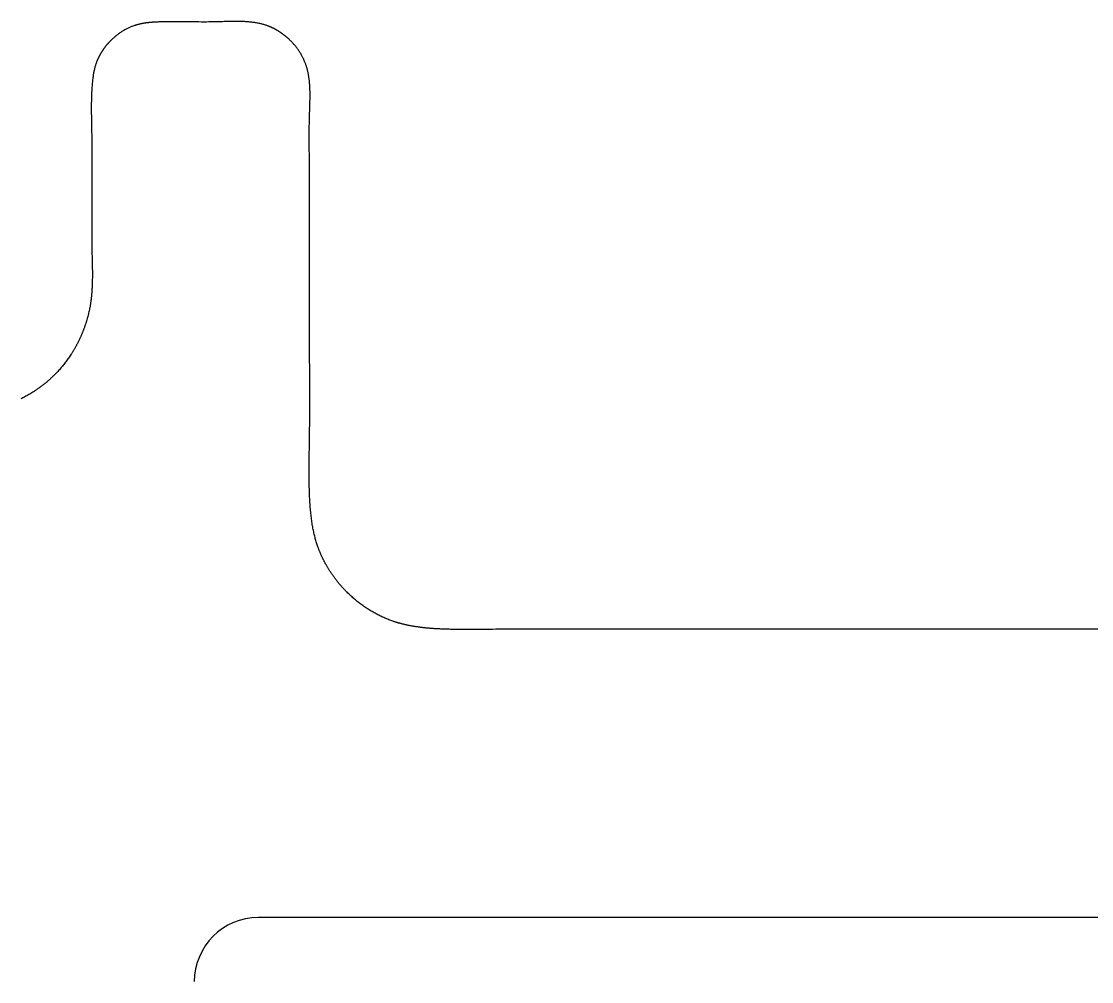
# Model space of a CAD drawing. Header units: millimetres. Extents: x -9 to 276, y -90 to 14.
# Drawn here: x 181.85 to 190.21, y 6.5 to 14 of the extents above; entities that cross this region are included whole.
import ezdxf

# ---------------------------------------------------------------- set-up
doc = ezdxf.new("R2010")
doc.units = ezdxf.units.MM
doc.layers.add('BLACK', color=7, linetype='CONTINUOUS')

msp = doc.modelspace()

# ---------------------------------------------------------------- linework, layer by layer
at = {"layer": 'BLACK', "linetype": 'Continuous'}
for p, q in [((182.72774, 13.962796), (182.7223, 13.960835)), ((182.73318, 13.964673), (182.72774, 13.962796)), ((182.73862, 13.966466), (182.73318, 13.964673)), ((182.739196, 13.966651), (182.73862, 13.966466)), ((182.741961, 13.967526), (182.739196, 13.966651)), ((182.744732, 13.968381), (182.741961, 13.967526)), ((182.747544, 13.969228), (182.744732, 13.968381)), ((182.750362, 13.970055), (182.747544, 13.969228)), ((182.753222, 13.970873), (182.750362, 13.970055)), ((182.756087, 13.971672), (182.753222, 13.970873)), ((182.758998, 13.972463), (182.756087, 13.971672)), ((182.761914, 13.973234), (182.758998, 13.972463)), ((182.764878, 13.973996), (182.761914, 13.973234)), ((182.767848, 13.974739), (182.764878, 13.973996)), ((182.770868, 13.975473), (182.767848, 13.974739)), ((182.773893, 13.976188), (182.770868, 13.975473)), ((182.776973, 13.976894), (182.773893, 13.976188)), ((182.780057, 13.977581), (182.776973, 13.976894)), ((182.783199, 13.978259), (182.780057, 13.977581)), ((182.786346, 13.978918), (182.783199, 13.978259)), ((182.789555, 13.979569), (182.786346, 13.978918)), ((182.792768, 13.9802), (182.789555, 13.979569)), ((182.796047, 13.980823), (182.792768, 13.9802)), ((182.799332, 13.981426), (182.796047, 13.980823)), ((182.802687, 13.982021), (182.799332, 13.981426)), ((182.806046, 13.982596), (182.802687, 13.982021)), ((182.809482, 13.983163), (182.806046, 13.982596)), ((182.812923, 13.983711), (182.809482, 13.983163)), ((182.816447, 13.98425), (182.812923, 13.983711)), ((182.819976, 13.98477), (182.816447, 13.98425)), ((182.823595, 13.985282), (182.819976, 13.98477)), ((182.827218, 13.985774), (182.823595, 13.985282)), ((182.830941, 13.986258), (182.827218, 13.985774)), ((182.834668, 13.986723), (182.830941, 13.986258)), ((182.838505, 13.98718), (182.834668, 13.986723)), ((182.842347, 13.987617), (182.838505, 13.98718)), ((182.846311, 13.988046), (182.842347, 13.987617)), ((182.85028, 13.988456), (182.846311, 13.988046)), ((182.854387, 13.988858), (182.85028, 13.988456)), ((182.858497, 13.98924), (182.854387, 13.988858)), ((182.862767, 13.989616), (182.858497, 13.98924)), ((182.86704, 13.989971), (182.862767, 13.989616)), ((182.871497, 13.99032), (182.86704, 13.989971)), ((182.875958, 13.990648), (182.871497, 13.99032)), ((182.880638, 13.990972), (182.875958, 13.990648)), ((182.885321, 13.991274), (182.880638, 13.990972)), ((182.890271, 13.991571), (182.885321, 13.991274)), ((182.895224, 13.991848), (182.890271, 13.991571)), ((182.900518, 13.992122), (182.895224, 13.991848)), ((182.905813, 13.992374), (182.900518, 13.992122)), ((182.911566, 13.992625), (182.905813, 13.992374)), ((182.917321, 13.992855), (182.911566, 13.992625)), ((182.923757, 13.993088), (182.917321, 13.992855)), ((182.930193, 13.993298), (182.923757, 13.993088)), ((182.937877, 13.993524), (182.930193, 13.993298)), ((182.945556, 13.993725), (182.937877, 13.993524)), ((182.958908, 13.994026), (182.945556, 13.993725)), ((182.972244, 13.994271), (182.958908, 13.994026)), ((182.985566, 13.994461), (182.972244, 13.994271)), ((182.998874, 13.994602), (182.985566, 13.994461)), ((183.01217, 13.994698), (182.998874, 13.994602)), ((183.025456, 13.994751), (183.01217, 13.994698)), ((183.038732, 13.994766), (183.025456, 13.994751)), ((183.052, 13.994747), (183.038732, 13.994766)), ((183.065261, 13.994697), (183.052, 13.994747)), ((183.078517, 13.994621), (183.065261, 13.994697)), ((183.091769, 13.994522), (183.078517, 13.994621)), ((183.105018, 13.994403), (183.091769, 13.994522)), ((183.131514, 13.994124), (183.105018, 13.994403)), ((183.158015, 13.993814), (183.131514, 13.994124)), ((183.180294, 13.993553), (183.158015, 13.993814)), ((183.210744, 13.993228), (183.180294, 13.993553)), ((183.235862, 13.993018), (183.210744, 13.993228)), ((183.258074, 13.992899), (183.235862, 13.993018)), ((183.278381, 13.992859), (183.258074, 13.992899)), ((183.297313, 13.992893), (183.278381, 13.992859)), ((183.315189, 13.992998), (183.297313, 13.992893)), ((183.332223, 13.993173), (183.315189, 13.992998)), ((183.348565, 13.993416), (183.332223, 13.993173)), ((183.364323, 13.993725), (183.348565, 13.993416)), ((183.378764, 13.994075), (183.364323, 13.993725)), ((183.393229, 13.994476), (183.378764, 13.994075)), ((183.407711, 13.99491), (183.393229, 13.994476)), ((183.422207, 13.995362), (183.407711, 13.99491)), ((183.43504, 13.995762), (183.422207, 13.995362)), ((183.455894, 13.996383), (183.43504, 13.995762)), ((183.472882, 13.996832), (183.455894, 13.996383)), ((183.487794, 13.997161), (183.472882, 13.996832)), ((183.501344, 13.997391), (183.487794, 13.997161)), ((183.513904, 13.997533), (183.501344, 13.997391)), ((183.525697, 13.997594), (183.513904, 13.997533)), ((183.536871, 13.997577), (183.525697, 13.997594)), ((183.547529, 13.997487), (183.536871, 13.997577)), ((183.557746, 13.997325), (183.547529, 13.997487)), ((183.56758, 13.997094), (183.557746, 13.997325)), ((183.577076, 13.996795), (183.56758, 13.997094)), ((183.58627, 13.996429), (183.577076, 13.996795)), ((183.595193, 13.995996), (183.58627, 13.996429)), ((183.603869, 13.995499), (183.595193, 13.995996)), ((183.612318, 13.994938), (183.603869, 13.995499)), ((183.620559, 13.994313), (183.612318, 13.994938)), ((183.628606, 13.993625), (183.620559, 13.994313)), ((183.636474, 13.992875), (183.628606, 13.993625)), ((183.644173, 13.992063), (183.636474, 13.992875)), ((183.651715, 13.991189), (183.644173, 13.992063)), ((183.659109, 13.990254), (183.651715, 13.991189)), ((183.666362, 13.989257), (183.659109, 13.990254)), ((183.673483, 13.988201), (183.666362, 13.989257)), ((183.680478, 13.987084), (183.673483, 13.988201)), ((183.687353, 13.985907), (183.680478, 13.987084)), ((183.694115, 13.984669), (183.687353, 13.985907)), ((183.700767, 13.983373), (183.694115, 13.984669)), ((183.707316, 13.982016), (183.700767, 13.983373)), ((183.713765, 13.9806), (183.707316, 13.982016)), ((183.720118, 13.979124), (183.713765, 13.9806)), ((183.72638, 13.977589), (183.720118, 13.979124)), ((183.732554, 13.975994), (183.72638, 13.977589)), ((183.738644, 13.97434), (183.732554, 13.975994)), ((183.744651, 13.972627), (183.738644, 13.97434)), ((183.75058, 13.970854), (183.744651, 13.972627)), ((183.756433, 13.969021), (183.75058, 13.970854)), ((183.762213, 13.967128), (183.756433, 13.969021)), ((183.767923, 13.965176), (183.762213, 13.967128)), ((183.773563, 13.963163), (183.767923, 13.965176)), ((183.779138, 13.96109), (183.773563, 13.963163)), ((182.5846, 13.880579), (182.579622, 13.87642)), ((182.589614, 13.884664), (182.5846, 13.880579)), ((182.594664, 13.888676), (182.589614, 13.884664)), ((182.599748, 13.892612), (182.594664, 13.888676)), ((182.604862, 13.896472), (182.599748, 13.892612)), ((182.610007, 13.900255), (182.604862, 13.896472)), ((182.615181, 13.90396), (182.610007, 13.900255)), ((182.620381, 13.907586), (182.615181, 13.90396)), ((182.625606, 13.911133), (182.620381, 13.907586)), ((182.630854, 13.914599), (182.625606, 13.911133)), ((182.636125, 13.917985), (182.630854, 13.914599)), ((182.641415, 13.921289), (182.636125, 13.917985)), ((182.646725, 13.924511), (182.641415, 13.921289)), ((182.652052, 13.92765), (182.646725, 13.924511)), ((182.657396, 13.930707), (182.652052, 13.92765)), ((182.662754, 13.933681), (182.657396, 13.930707)), ((182.668125, 13.936571), (182.662754, 13.933681)), ((182.673508, 13.939377), (182.668125, 13.936571)), ((182.678902, 13.942099), (182.673508, 13.939377)), ((182.684305, 13.944737), (182.678902, 13.942099)), ((182.689717, 13.94729), (182.684305, 13.944737)), ((182.695136, 13.949759), (182.689717, 13.94729)), ((182.700561, 13.952143), (182.695136, 13.949759)), ((182.70599, 13.954443), (182.700561, 13.952143)), ((182.711424, 13.956658), (182.70599, 13.954443)), ((182.716861, 13.958789), (182.711424, 13.956658)), ((182.7223, 13.960835), (182.716861, 13.958789)), ((183.78003, 13.960751), (183.779138, 13.96109)), ((183.782818, 13.959675), (183.78003, 13.960751)), ((183.785601, 13.95858), (183.782818, 13.959675)), ((183.788387, 13.957461), (183.785601, 13.95858)), ((183.791168, 13.956324), (183.788387, 13.957461)), ((183.793952, 13.955163), (183.791168, 13.956324)), ((183.79673, 13.953983), (183.793952, 13.955163)), ((183.799511, 13.95278), (183.79673, 13.953983)), ((183.802285, 13.951559), (183.799511, 13.95278)), ((183.805062, 13.950314), (183.802285, 13.951559)), ((183.807832, 13.94905), (183.805062, 13.950314)), ((183.810604, 13.947763), (183.807832, 13.94905)), ((183.813369, 13.946457), (183.810604, 13.947763)), ((183.816135, 13.945128), (183.813369, 13.946457)), ((183.818895, 13.94378), (183.816135, 13.945128)), ((183.821655, 13.94241), (183.818895, 13.94378)), ((183.824408, 13.941021), (183.821655, 13.94241)), ((183.827162, 13.939609), (183.824408, 13.941021)), ((183.829907, 13.938178), (183.827162, 13.939609)), ((183.832653, 13.936725), (183.829907, 13.938178)), ((183.835391, 13.935253), (183.832653, 13.936725)), ((183.838128, 13.933759), (183.835391, 13.935253)), ((183.840857, 13.932246), (183.838128, 13.933759)), ((183.843585, 13.930711), (183.840857, 13.932246)), ((183.846305, 13.929158), (183.843585, 13.930711)), ((183.849022, 13.927583), (183.846305, 13.929158)), ((183.851731, 13.92599), (183.849022, 13.927583)), ((183.854438, 13.924374), (183.851731, 13.92599)), ((183.857136, 13.922741), (183.854438, 13.924374)), ((183.859831, 13.921086), (183.857136, 13.922741)), ((183.862517, 13.919413), (183.859831, 13.921086)), ((183.865199, 13.917718), (183.862517, 13.919413)), ((183.867872, 13.916006), (183.865199, 13.917718)), ((183.870541, 13.914272), (183.867872, 13.916006)), ((183.873199, 13.912521), (183.870541, 13.914272)), ((183.875854, 13.910749), (183.873199, 13.912521)), ((183.878498, 13.90896), (183.875854, 13.910749)), ((183.881137, 13.90715), (183.878498, 13.90896)), ((183.883766, 13.905323), (183.881137, 13.90715)), ((183.886389, 13.903475), (183.883766, 13.905323)), ((183.889001, 13.90161), (183.886389, 13.903475)), ((183.891607, 13.899726), (183.889001, 13.90161)), ((183.894202, 13.897824), (183.891607, 13.899726)), ((183.89679, 13.895903), (183.894202, 13.897824)), ((183.899367, 13.893965), (183.89679, 13.895903)), ((183.901936, 13.892008), (183.899367, 13.893965)), ((183.904493, 13.890034), (183.901936, 13.892008)), ((183.907043, 13.888041), (183.904493, 13.890034)), ((183.909581, 13.886032), (183.907043, 13.888041)), ((183.912109, 13.884005), (183.909581, 13.886032)), ((183.914626, 13.881961), (183.912109, 13.884005)), ((183.917134, 13.8799), (183.914626, 13.881961)), ((183.919629, 13.877822), (183.917134, 13.8799)), ((182.503063, 13.79649), (182.50115, 13.79399)), ((182.504999, 13.798987), (182.503063, 13.79649)), ((182.506951, 13.801473), (182.504999, 13.798987)), ((182.508926, 13.803955), (182.506951, 13.801473)), ((182.510918, 13.806425), (182.508926, 13.803955)), ((182.512932, 13.808891), (182.510918, 13.806425)), ((182.514962, 13.811345), (182.512932, 13.808891)), ((182.517014, 13.813795), (182.514962, 13.811345)), ((182.519083, 13.816232), (182.517014, 13.813795)), ((182.521173, 13.818664), (182.519083, 13.816232)), ((182.523279, 13.821084), (182.521173, 13.818664)), ((182.525407, 13.823498), (182.523279, 13.821084)), ((182.52755, 13.8259), (182.525407, 13.823498)), ((182.529715, 13.828295), (182.52755, 13.8259)), ((182.531895, 13.830677), (182.529715, 13.828295)), ((182.534096, 13.833052), (182.531895, 13.830677)), ((182.536312, 13.835415), (182.534096, 13.833052)), ((182.538549, 13.837769), (182.536312, 13.835415)), ((182.5408, 13.840111), (182.538549, 13.837769)), ((182.543072, 13.842444), (182.5408, 13.840111)), ((182.545359, 13.844764), (182.543072, 13.842444)), ((182.547665, 13.847075), (182.545359, 13.844764)), ((182.549985, 13.849372), (182.547665, 13.847075)), ((182.552325, 13.85166), (182.549985, 13.849372)), ((182.554679, 13.853934), (182.552325, 13.85166)), ((182.557052, 13.856198), (182.554679, 13.853934)), ((182.559439, 13.858448), (182.557052, 13.856198)), ((182.560116, 13.859081), (182.559439, 13.858448)), ((182.564928, 13.863519), (182.560116, 13.859081)), ((182.569784, 13.867889), (182.564928, 13.863519)), ((182.574683, 13.87219), (182.569784, 13.867889)), ((182.579622, 13.87642), (182.574683, 13.87219)), ((183.922114, 13.875727), (183.919629, 13.877822)), ((183.924586, 13.873616), (183.922114, 13.875727)), ((183.927048, 13.871488), (183.924586, 13.873616)), ((183.929497, 13.869345), (183.927048, 13.871488)), ((183.931935, 13.867185), (183.929497, 13.869345)), ((183.93436, 13.865009), (183.931935, 13.867185)), ((183.936773, 13.862818), (183.93436, 13.865009)), ((183.939172, 13.860611), (183.936773, 13.862818)), ((183.941559, 13.858389), (183.939172, 13.860611)), ((183.943933, 13.856152), (183.941559, 13.858389)), ((183.946293, 13.8539), (183.943933, 13.856152)), ((183.94864, 13.851633), (183.946293, 13.8539)), ((183.950973, 13.849352), (183.94864, 13.851633)), ((183.953292, 13.847057), (183.950973, 13.849352)), ((183.957887, 13.842423), (183.953292, 13.847057)), ((183.962425, 13.837735), (183.957887, 13.842423)), ((183.966902, 13.832994), (183.962425, 13.837735)), ((183.971318, 13.828201), (183.966902, 13.832994)), ((183.975672, 13.823358), (183.971318, 13.828201)), ((183.979961, 13.818467), (183.975672, 13.823358)), ((183.984185, 13.81353), (183.979961, 13.818467)), ((183.988341, 13.808548), (183.984185, 13.81353)), ((183.99243, 13.803523), (183.988341, 13.808548)), ((183.996449, 13.798457), (183.99243, 13.803523)), ((184.000398, 13.793352), (183.996449, 13.798457)), ((182.451969, 13.713777), (182.450719, 13.711134)), ((182.453243, 13.716424), (182.451969, 13.713777)), ((182.454535, 13.719062), (182.453243, 13.716424)), ((182.455851, 13.721704), (182.454535, 13.719062)), ((182.457186, 13.724337), (182.455851, 13.721704)), ((182.458544, 13.726973), (182.457186, 13.724337)), ((182.459921, 13.7296), (182.458544, 13.726973)), ((182.461321, 13.73223), (182.459921, 13.7296)), ((182.46274, 13.734852), (182.461321, 13.73223)), ((182.464183, 13.737475), (182.46274, 13.734852)), ((182.465643, 13.74009), (182.464183, 13.737475)), ((182.467128, 13.742706), (182.465643, 13.74009)), ((182.468631, 13.745313), (182.467128, 13.742706)), ((182.470158, 13.747922), (182.468631, 13.745313)), ((182.471703, 13.750521), (182.470158, 13.747922)), ((182.473271, 13.753122), (182.471703, 13.750521)), ((182.474858, 13.755713), (182.473271, 13.753122)), ((182.476468, 13.758304), (182.474858, 13.755713)), ((182.478096, 13.760886), (182.476468, 13.758304)), ((182.479748, 13.763468), (182.478096, 13.760886)), ((182.481418, 13.766041), (182.479748, 13.763468)), ((182.483111, 13.768613), (182.481418, 13.766041)), ((182.484822, 13.771175), (182.483111, 13.768613)), ((182.486556, 13.773736), (182.484822, 13.771175)), ((182.488308, 13.776287), (182.486556, 13.773736)), ((182.490083, 13.778836), (182.488308, 13.776287)), ((182.491876, 13.781376), (182.490083, 13.778836)), ((182.493691, 13.783913), (182.491876, 13.781376)), ((182.495524, 13.78644), (182.493691, 13.783913)), ((182.497381, 13.788965), (182.495524, 13.78644)), ((182.499254, 13.791479), (182.497381, 13.788965)), ((182.50115, 13.79399), (182.499254, 13.791479)), ((184.004275, 13.788209), (184.000398, 13.793352)), ((184.008079, 13.78303), (184.004275, 13.788209)), ((184.011809, 13.777816), (184.008079, 13.78303)), ((184.015465, 13.772571), (184.011809, 13.777816)), ((184.019044, 13.767294), (184.015465, 13.772571)), ((184.022547, 13.761989), (184.019044, 13.767294)), ((184.025972, 13.756657), (184.022547, 13.761989)), ((184.029319, 13.751299), (184.025972, 13.756657)), ((184.032587, 13.745917), (184.029319, 13.751299)), ((184.035775, 13.740513), (184.032587, 13.745917)), ((184.038883, 13.735089), (184.035775, 13.740513)), ((184.04191, 13.729646), (184.038883, 13.735089)), ((184.044855, 13.724185), (184.04191, 13.729646)), ((184.047718, 13.718709), (184.044855, 13.724185)), ((184.050499, 13.713218), (184.047718, 13.718709)), ((184.053197, 13.707715), (184.050499, 13.713218)), ((182.422029, 13.629169), (182.420495, 13.622825)), ((182.423613, 13.63539), (182.422029, 13.629169)), ((182.425248, 13.641493), (182.423613, 13.63539)), ((182.426934, 13.647485), (182.425248, 13.641493)), ((182.428671, 13.65337), (182.426934, 13.647485)), ((182.43046, 13.659153), (182.428671, 13.65337)), ((182.432301, 13.664838), (182.43046, 13.659153)), ((182.434194, 13.670428), (182.432301, 13.664838)), ((182.436138, 13.675927), (182.434194, 13.670428)), ((182.438136, 13.681339), (182.436138, 13.675927)), ((182.440186, 13.686667), (182.438136, 13.681339)), ((182.440408, 13.687231), (182.440186, 13.686667)), ((182.44147, 13.689896), (182.440408, 13.687231)), ((182.442551, 13.692554), (182.44147, 13.689896)), ((182.443656, 13.695216), (182.442551, 13.692554)), ((182.444779, 13.697871), (182.443656, 13.695216)), ((182.445926, 13.700529), (182.444779, 13.697871)), ((182.447091, 13.703181), (182.445926, 13.700529)), ((182.44828, 13.705836), (182.447091, 13.703181)), ((182.449488, 13.708483), (182.44828, 13.705836)), ((182.450719, 13.711134), (182.449488, 13.708483)), ((184.055813, 13.702201), (184.053197, 13.707715)), ((184.058344, 13.696677), (184.055813, 13.702201)), ((184.060792, 13.691144), (184.058344, 13.696677)), ((184.063156, 13.685604), (184.060792, 13.691144)), ((184.065436, 13.680059), (184.063156, 13.685604)), ((184.067632, 13.674509), (184.065436, 13.680059)), ((184.069676, 13.669139), (184.067632, 13.674509)), ((184.071649, 13.663749), (184.069676, 13.669139)), ((184.073552, 13.658339), (184.071649, 13.663749)), ((184.075388, 13.652908), (184.073552, 13.658339)), ((184.077156, 13.647459), (184.075388, 13.652908)), ((184.078858, 13.64199), (184.077156, 13.647459)), ((184.080496, 13.636502), (184.078858, 13.64199)), ((184.082069, 13.630996), (184.080496, 13.636502)), ((184.08358, 13.625472), (184.082069, 13.630996)), ((182.407871, 13.550718), (182.406868, 13.542345)), ((182.408919, 13.558823), (182.407871, 13.550718)), ((182.410013, 13.566685), (182.408919, 13.558823)), ((182.411153, 13.574324), (182.410013, 13.566685)), ((182.412341, 13.58176), (182.411153, 13.574324)), ((182.413577, 13.589007), (182.412341, 13.58176)), ((182.414862, 13.596079), (182.413577, 13.589007)), ((182.416196, 13.602987), (182.414862, 13.596079)), ((182.417579, 13.609742), (182.416196, 13.602987)), ((182.419012, 13.616352), (182.417579, 13.609742)), ((182.420495, 13.622825), (182.419012, 13.616352)), ((184.08503, 13.61993), (184.08358, 13.625472)), ((184.086419, 13.61437), (184.08503, 13.61993)), ((184.087749, 13.608794), (184.086419, 13.61437)), ((184.089021, 13.6032), (184.087749, 13.608794)), ((184.090235, 13.597591), (184.089021, 13.6032)), ((184.091394, 13.591965), (184.090235, 13.597591)), ((184.092498, 13.586324), (184.091394, 13.591965)), ((184.093548, 13.580668), (184.092498, 13.586324)), ((184.094546, 13.574996), (184.093548, 13.580668)), ((184.095492, 13.56931), (184.094546, 13.574996)), ((184.096388, 13.563609), (184.095492, 13.56931)), ((184.097234, 13.557895), (184.096388, 13.563609)), ((184.098033, 13.552167), (184.097234, 13.557895)), ((184.098785, 13.546426), (184.098033, 13.552167)), ((184.09949, 13.540671), (184.098785, 13.546426)), ((182.400689, 13.468611), (182.399984, 13.456145)), ((182.40146, 13.480854), (182.400689, 13.468611)), ((182.401664, 13.483893), (182.40146, 13.480854)), ((182.402452, 13.49498), (182.401664, 13.483893)), ((182.403265, 13.505389), (182.402452, 13.49498)), ((182.404109, 13.515251), (182.403265, 13.505389)), ((182.404989, 13.524656), (182.404109, 13.515251)), ((182.405908, 13.53367), (182.404989, 13.524656)), ((182.406868, 13.542345), (182.405908, 13.53367)), ((184.100151, 13.534905), (184.09949, 13.540671)), ((184.100769, 13.529126), (184.100151, 13.534905)), ((184.101344, 13.523335), (184.100769, 13.529126)), ((184.101877, 13.517533), (184.101344, 13.523335)), ((184.102371, 13.511719), (184.101877, 13.517533)), ((184.102825, 13.505895), (184.102371, 13.511719)), ((184.103241, 13.50006), (184.102825, 13.505895)), ((184.10362, 13.494215), (184.103241, 13.50006)), ((184.103964, 13.48836), (184.10362, 13.494215)), ((184.104272, 13.482496), (184.103964, 13.48836)), ((184.104548, 13.476623), (184.104272, 13.482496)), ((184.104791, 13.470741), (184.104548, 13.476623)), ((184.105002, 13.464851), (184.104791, 13.470741)), ((184.105184, 13.458952), (184.105002, 13.464851)), ((182.397454, 13.389745), (182.397151, 13.375455)), ((182.397825, 13.403653), (182.397454, 13.389745)), ((182.398265, 13.417218), (182.397825, 13.403653)), ((182.398772, 13.43047), (182.398265, 13.417218)), ((182.399345, 13.443438), (182.398772, 13.43047)), ((182.399984, 13.456145), (182.399345, 13.443438)), ((184.105181, 13.375724), (184.105414, 13.38767)), ((184.105336, 13.453046), (184.105184, 13.458952)), ((184.10546, 13.447133), (184.105336, 13.453046)), ((184.105414, 13.38767), (184.105584, 13.399602)), ((184.105558, 13.441212), (184.10546, 13.447133)), ((184.10563, 13.435285), (184.105558, 13.441212)), ((184.105584, 13.399602), (184.105683, 13.411517)), ((184.105677, 13.429352), (184.10563, 13.435285)), ((184.105701, 13.423412), (184.105677, 13.429352)), ((184.105683, 13.411517), (184.105702, 13.417467)), ((184.105702, 13.417467), (184.105701, 13.423412)), ((182.396666, 13.329776), (182.396651, 13.313373)), ((182.396651, 13.313373), (182.396713, 13.296203)), ((182.396755, 13.345534), (182.396666, 13.329776)), ((182.396713, 13.296203), (182.396856, 13.278105)), ((182.396918, 13.360737), (182.396755, 13.345534)), ((182.397151, 13.375455), (182.396918, 13.360737)), ((184.102042, 13.276897), (184.102975, 13.303904)), ((184.102975, 13.303904), (184.103805, 13.327853)), ((184.103805, 13.327853), (184.104198, 13.339828)), ((184.104198, 13.339828), (184.104564, 13.3518)), ((184.104564, 13.3518), (184.104895, 13.363766)), ((184.104895, 13.363766), (184.105181, 13.375724)), ((182.396856, 13.278105), (182.397087, 13.258842)), ((182.397087, 13.258842), (182.397412, 13.238053)), ((182.397412, 13.238053), (182.397846, 13.215125)), ((182.397846, 13.215125), (182.398417, 13.188847)), ((184.100197, 13.205559), (184.100401, 13.216125)), ((184.100401, 13.216125), (184.100628, 13.226701)), ((184.100628, 13.226701), (184.100879, 13.237289)), ((184.100879, 13.237289), (184.101156, 13.247889)), ((184.101156, 13.247889), (184.101459, 13.258501)), ((184.101459, 13.258501), (184.102042, 13.276897)), ((182.398417, 13.188847), (182.3992, 13.156014)), ((182.3992, 13.156014), (182.399544, 13.142013)), ((182.399544, 13.142013), (182.400561, 13.099963)), ((184.099295, 13.110893), (184.099367, 13.131871)), ((184.099367, 13.131871), (184.099507, 13.15288)), ((184.099507, 13.15288), (184.099721, 13.173923)), ((184.099721, 13.173923), (184.099859, 13.184459)), ((184.099859, 13.184459), (184.100017, 13.195004)), ((184.100017, 13.195004), (184.100197, 13.205559)), ((182.400561, 13.099963), (182.401033, 13.078937)), ((182.401033, 13.078937), (182.40146, 13.057909)), ((182.40146, 13.057909), (182.40146, 12.634965)), ((184.099284, 13.089944), (184.099295, 13.110893)), ((184.099327, 13.069019), (184.099284, 13.089944)), ((184.099417, 13.048116), (184.099327, 13.069019)), ((184.099548, 13.027231), (184.099417, 13.048116)), ((184.099713, 13.006362), (184.099548, 13.027231)), ((184.099905, 12.985505), (184.099713, 13.006362)), ((184.100117, 12.964657), (184.099905, 12.985505)), ((184.100575, 12.922977), (184.100117, 12.964657)), ((184.101125, 12.87253), (184.100575, 12.922977)), ((184.101458, 12.837246), (184.101125, 12.87253)), ((184.101641, 12.813554), (184.101458, 12.837246)), ((184.10179, 12.789846), (184.101641, 12.813554)), ((184.101908, 12.766123), (184.10179, 12.789846)), ((184.101997, 12.742387), (184.101908, 12.766123)), ((184.102059, 12.718638), (184.101997, 12.742387)), ((184.102096, 12.694878), (184.102059, 12.718638)), ((182.401357, 12.624632), (182.400854, 12.573089)), ((182.40146, 12.634965), (182.401357, 12.624632)), ((184.102043, 12.59975), (184.102105, 12.64733)), ((184.102111, 12.671109), (184.102096, 12.694878)), ((184.102105, 12.64733), (184.102111, 12.671109)), ((182.400618, 12.54732), (182.4004, 12.521551)), ((182.400854, 12.573089), (182.400618, 12.54732)), ((184.101775, 12.504535), (184.101927, 12.552149)), ((184.101927, 12.552149), (184.102043, 12.59975)), ((182.400044, 12.470011), (182.399918, 12.444238)), ((182.400207, 12.495782), (182.400044, 12.470011)), ((182.4004, 12.521551), (182.400207, 12.495782)), ((184.101605, 12.456918), (184.101775, 12.504535)), ((182.399836, 12.418461), (182.399802, 12.392681)), ((182.399802, 12.392681), (182.399824, 12.366895)), ((182.399918, 12.444238), (182.399836, 12.418461)), ((184.101457, 11.573482), (184.101458, 12.415991)), ((184.101458, 12.415991), (184.101605, 12.456918)), ((182.399824, 12.366895), (182.399907, 12.341103)), ((182.399907, 12.341103), (182.400058, 12.315304)), ((182.400058, 12.315304), (182.400283, 12.289497)), ((182.400283, 12.289497), (182.400425, 12.27659)), ((182.400425, 12.27659), (182.400587, 12.263681)), ((182.400587, 12.263681), (182.400771, 12.25077)), ((182.400771, 12.25077), (182.400977, 12.237856)), ((182.400977, 12.237856), (182.401207, 12.224939)), ((182.401207, 12.224939), (182.40146, 12.21202)), ((182.40146, 12.21202), (182.401974, 12.188665)), ((182.401974, 12.188665), (182.402745, 12.1567)), ((182.402745, 12.1567), (182.403306, 12.133656)), ((182.403306, 12.133656), (182.403835, 12.110615)), ((182.403835, 12.110615), (182.404077, 12.099096)), ((182.404077, 12.099096), (182.404299, 12.08758)), ((182.404299, 12.08758), (182.404496, 12.076066)), ((182.404496, 12.076066), (182.404665, 12.064555)), ((182.404665, 12.064555), (182.404801, 12.053048)), ((182.404801, 12.053048), (182.404901, 12.041544)), ((182.404901, 12.041544), (182.40496, 12.030045)), ((182.404235, 11.961164), (182.403896, 11.949707)), ((182.404505, 11.972628), (182.404235, 11.961164)), ((182.404709, 11.984099), (182.404505, 11.972628)), ((182.404853, 11.995577), (182.404709, 11.984099)), ((182.40494, 12.00706), (182.404853, 11.995577)), ((182.404975, 12.01855), (182.40494, 12.00706)), ((182.40496, 12.030045), (182.404975, 12.01855)), ((182.39973, 11.875449), (182.399249, 11.869754)), ((182.400185, 11.881147), (182.39973, 11.875449)), ((182.400617, 11.886847), (182.400185, 11.881147)), ((182.401024, 11.89255), (182.400617, 11.886847)), ((182.401408, 11.898255), (182.401024, 11.89255)), ((182.401769, 11.903963), (182.401408, 11.898255)), ((182.402108, 11.909673), (182.401769, 11.903963)), ((182.402425, 11.915385), (182.402108, 11.909673)), ((182.40272, 11.9211), (182.402425, 11.915385)), ((182.402995, 11.926817), (182.40272, 11.9211)), ((182.403249, 11.932537), (182.402995, 11.926817)), ((182.403484, 11.938258), (182.403249, 11.932537)), ((182.403896, 11.949707), (182.403484, 11.938258)), ((182.389627, 11.79034), (182.388181, 11.7815)), ((182.390509, 11.795991), (182.389627, 11.79034)), ((182.391359, 11.801646), (182.390509, 11.795991)), ((182.392178, 11.807304), (182.391359, 11.801646)), ((182.392965, 11.812966), (182.392178, 11.807304)), ((182.393722, 11.818631), (182.392965, 11.812966)), ((182.39445, 11.824299), (182.393722, 11.818631)), ((182.395147, 11.82997), (182.39445, 11.824299)), ((182.395816, 11.835645), (182.395147, 11.82997)), ((182.396456, 11.841322), (182.395816, 11.835645)), ((182.397069, 11.847003), (182.396456, 11.841322)), ((182.397654, 11.852686), (182.397069, 11.847003)), ((182.398212, 11.858373), (182.397654, 11.852686)), ((182.398744, 11.864062), (182.398212, 11.858373)), ((182.399249, 11.869754), (182.398744, 11.864062)), ((182.373726, 11.710994), (182.371561, 11.702225)), ((182.375812, 11.719775), (182.373726, 11.710994)), ((182.377819, 11.728568), (182.375812, 11.719775)), ((182.379746, 11.737371), (182.377819, 11.728568)), ((182.381593, 11.746184), (182.379746, 11.737371)), ((182.383361, 11.755004), (182.381593, 11.746184)), ((182.385048, 11.763831), (182.383361, 11.755004)), ((182.386655, 11.772664), (182.385048, 11.763831)), ((182.388181, 11.7815), (182.386655, 11.772664)), ((182.348557, 11.624097), (182.347097, 11.619809)), ((182.349999, 11.628392), (182.348557, 11.624097)), ((182.351422, 11.632693), (182.349999, 11.628392)), ((182.352826, 11.637001), (182.351422, 11.632693)), ((182.35421, 11.641313), (182.352826, 11.637001)), ((182.355575, 11.645632), (182.35421, 11.641313)), ((182.356921, 11.649956), (182.355575, 11.645632)), ((182.358248, 11.654286), (182.356921, 11.649956)), ((182.359556, 11.658621), (182.358248, 11.654286)), ((182.360844, 11.662961), (182.359556, 11.658621)), ((182.362113, 11.667306), (182.360844, 11.662961)), ((182.364592, 11.67601), (182.362113, 11.667306)), ((182.366993, 11.684732), (182.364592, 11.67601)), ((182.369316, 11.693471), (182.366993, 11.684732)), ((182.371561, 11.702225), (182.369316, 11.693471)), ((182.315812, 11.53973), (182.313984, 11.5356)), ((182.317623, 11.54387), (182.315812, 11.53973)), ((182.319415, 11.548019), (182.317623, 11.54387)), ((182.32119, 11.552177), (182.319415, 11.548019)), ((182.322946, 11.556343), (182.32119, 11.552177)), ((182.324685, 11.56052), (182.322946, 11.556343)), ((182.326406, 11.564703), (182.324685, 11.56052)), ((182.328108, 11.568896), (182.326406, 11.564703)), ((182.329792, 11.573096), (182.328108, 11.568896)), ((182.331458, 11.577306), (182.329792, 11.573096)), ((182.333105, 11.581522), (182.331458, 11.577306)), ((182.334735, 11.585747), (182.333105, 11.581522)), ((182.336345, 11.589979), (182.334735, 11.585747)), ((182.337937, 11.59422), (182.336345, 11.589979)), ((182.339511, 11.598466), (182.337937, 11.59422)), ((182.341065, 11.602721), (182.339511, 11.598466)), ((182.342601, 11.606983), (182.341065, 11.602721)), ((182.344119, 11.611252), (182.342601, 11.606983)), ((182.345617, 11.615527), (182.344119, 11.611252)), ((182.347097, 11.619809), (182.345617, 11.615527)), ((184.10179, 11.498512), (184.101457, 11.573482)), ((182.273792, 11.455142), (182.271606, 11.451235)), ((182.27596, 11.459058), (182.273792, 11.455142)), ((182.278114, 11.462988), (182.27596, 11.459058)), ((182.280249, 11.466928), (182.278114, 11.462988)), ((182.28237, 11.470882), (182.280249, 11.466928)), ((182.284473, 11.474845), (182.28237, 11.470882)), ((182.28656, 11.478821), (182.284473, 11.474845)), ((182.288629, 11.482807), (182.28656, 11.478821)), ((182.290683, 11.486806), (182.288629, 11.482807)), ((182.292719, 11.490814), (182.290683, 11.486806)), ((182.294738, 11.494834), (182.292719, 11.490814)), ((182.29674, 11.498864), (182.294738, 11.494834)), ((182.298726, 11.502906), (182.29674, 11.498864)), ((182.300694, 11.506956), (182.298726, 11.502906)), ((182.302645, 11.511019), (182.300694, 11.506956)), ((182.304578, 11.51509), (182.302645, 11.511019)), ((182.306495, 11.519173), (182.304578, 11.51509)), ((182.308393, 11.523265), (182.306495, 11.519173)), ((182.310274, 11.527367), (182.308393, 11.523265)), ((182.312138, 11.531478), (182.310274, 11.527367)), ((182.313984, 11.5356), (182.312138, 11.531478)), ((184.102155, 11.423528), (184.10179, 11.498512)), ((182.224366, 11.375456), (182.2193, 11.368165)), ((182.229363, 11.382787), (182.224366, 11.375456)), ((182.234289, 11.390157), (182.229363, 11.382787)), ((182.239146, 11.397566), (182.234289, 11.390157)), ((182.239349, 11.397879), (182.239146, 11.397566)), ((182.241754, 11.401606), (182.239349, 11.397879)), ((182.244143, 11.405345), (182.241754, 11.401606)), ((182.246518, 11.409099), (182.244143, 11.405345)), ((182.248876, 11.412864), (182.246518, 11.409099)), ((182.25122, 11.416645), (182.248876, 11.412864)), ((182.253548, 11.420436), (182.25122, 11.416645)), ((182.255861, 11.424243), (182.253548, 11.420436)), ((182.258157, 11.42806), (182.255861, 11.424243)), ((182.260439, 11.431893), (182.258157, 11.42806)), ((182.262704, 11.435735), (182.260439, 11.431893)), ((182.264954, 11.439593), (182.262704, 11.435735)), ((182.267187, 11.44346), (182.264954, 11.439593)), ((182.269405, 11.447343), (182.267187, 11.44346)), ((182.271606, 11.451235), (182.269405, 11.447343)), ((184.102425, 11.368446), (184.102155, 11.423528)), ((182.159172, 11.290888), (182.153322, 11.284151)), ((182.164961, 11.297677), (182.159172, 11.290888)), ((182.170687, 11.304515), (182.164961, 11.297677)), ((182.176349, 11.311402), (182.170687, 11.304515)), ((182.181948, 11.318338), (182.176349, 11.311402)), ((182.187483, 11.325321), (182.181948, 11.318338)), ((182.192952, 11.33235), (182.187483, 11.325321)), ((182.198356, 11.339426), (182.192952, 11.33235)), ((182.203693, 11.346546), (182.198356, 11.339426)), ((182.208963, 11.353709), (182.203693, 11.346546)), ((182.214166, 11.360916), (182.208963, 11.353709)), ((182.2193, 11.368165), (182.214166, 11.360916)), ((184.102821, 11.281356), (184.102425, 11.368446)), ((182.075267, 11.20454), (182.071967, 11.201545)), ((182.078555, 11.207551), (182.075267, 11.20454)), ((182.081829, 11.210577), (182.078555, 11.207551)), ((182.08509, 11.213617), (182.081829, 11.210577)), ((182.088339, 11.216673), (182.08509, 11.213617)), ((182.091573, 11.219744), (182.088339, 11.216673)), ((182.094795, 11.22283), (182.091573, 11.219744)), ((182.098002, 11.22593), (182.094795, 11.22283)), ((182.101196, 11.229045), (182.098002, 11.22593)), ((182.104377, 11.232174), (182.101196, 11.229045)), ((182.107544, 11.235319), (182.104377, 11.232174)), ((182.110696, 11.238477), (182.107544, 11.235319)), ((182.113835, 11.24165), (182.110696, 11.238477)), ((182.11696, 11.244837), (182.113835, 11.24165)), ((182.12007, 11.248038), (182.11696, 11.244837)), ((182.123166, 11.251253), (182.12007, 11.248038)), ((182.126248, 11.254482), (182.123166, 11.251253)), ((182.129315, 11.257724), (182.126248, 11.254482)), ((182.135406, 11.264251), (182.129315, 11.257724)), ((182.141438, 11.270831), (182.135406, 11.264251)), ((182.14741, 11.277465), (182.141438, 11.270831)), ((182.153322, 11.284151), (182.14741, 11.277465)), ((184.103087, 11.210256), (184.102821, 11.281356)), ((184.103256, 11.147744), (184.103087, 11.210256)), ((181.971098, 11.121705), (181.967458, 11.119205)), ((181.974728, 11.124222), (181.971098, 11.121705)), ((181.978349, 11.126757), (181.974728, 11.124222)), ((181.981958, 11.129308), (181.978349, 11.126757)), ((181.985559, 11.131878), (181.981958, 11.129308)), ((181.989148, 11.134464), (181.985559, 11.131878)), ((181.992729, 11.137068), (181.989148, 11.134464)), ((181.996297, 11.139688), (181.992729, 11.137068)), ((181.999857, 11.142327), (181.996297, 11.139688)), ((182.003404, 11.144982), (181.999857, 11.142327)), ((182.006942, 11.147654), (182.003404, 11.144982)), ((182.010467, 11.150343), (182.006942, 11.147654)), ((182.013983, 11.153049), (182.010467, 11.150343)), ((182.017487, 11.155771), (182.013983, 11.153049)), ((182.020981, 11.15851), (182.017487, 11.155771)), ((182.024462, 11.161266), (182.020981, 11.15851)), ((182.027933, 11.164038), (182.024462, 11.161266)), ((182.031392, 11.166827), (182.027933, 11.164038)), ((182.03484, 11.169632), (182.031392, 11.166827)), ((182.038275, 11.172453), (182.03484, 11.169632)), ((182.041699, 11.175291), (182.038275, 11.172453)), ((182.045111, 11.178144), (182.041699, 11.175291)), ((182.048511, 11.181014), (182.045111, 11.178144)), ((182.051899, 11.1839), (182.048511, 11.181014)), ((182.055275, 11.186802), (182.051899, 11.1839)), ((182.058638, 11.189719), (182.055275, 11.186802)), ((182.06199, 11.192652), (182.058638, 11.189719)), ((182.065328, 11.195601), (182.06199, 11.192652)), ((182.068654, 11.198565), (182.065328, 11.195601)), ((182.071967, 11.201545), (182.068654, 11.198565)), ((184.103341, 11.090842), (184.103256, 11.147744)), ((181.854698, 11.052775), (181.846655, 11.048771)), ((181.862692, 11.056843), (181.854698, 11.052775)), ((181.870635, 11.060975), (181.862692, 11.056843)), ((181.878526, 11.065171), (181.870635, 11.060975)), ((181.886365, 11.069428), (181.878526, 11.065171)), ((181.894151, 11.073748), (181.886365, 11.069428)), ((181.901882, 11.078128), (181.894151, 11.073748)), ((181.909559, 11.082569), (181.901882, 11.078128)), ((181.917179, 11.08707), (181.909559, 11.082569)), ((181.924743, 11.09163), (181.917179, 11.08707)), ((181.932248, 11.096248), (181.924743, 11.09163)), ((181.939696, 11.100924), (181.932248, 11.096248)), ((181.945418, 11.104581), (181.939696, 11.100924)), ((181.949115, 11.106974), (181.945418, 11.104581)), ((181.952802, 11.109384), (181.949115, 11.106974)), ((181.956481, 11.111814), (181.952802, 11.109384)), ((181.960149, 11.114259), (181.956481, 11.111814)), ((181.963809, 11.116724), (181.960149, 11.114259)), ((181.967458, 11.119205), (181.963809, 11.116724)), ((184.103282, 10.988284), (184.103348, 11.038)), ((184.103348, 11.038), (184.103341, 11.090842)), ((184.103145, 10.94108), (184.103282, 10.988284)), ((184.102668, 10.852604), (184.10294, 10.895959)), ((184.10294, 10.895959), (184.103145, 10.94108)), ((184.101925, 10.77028), (184.102329, 10.810773)), ((184.102329, 10.810773), (184.102668, 10.852604)), ((184.101021, 10.69898), (184.101456, 10.730972)), ((184.101456, 10.730972), (184.101925, 10.77028)), ((184.099429, 10.584247), (184.099871, 10.618811)), ((184.099871, 10.618811), (184.100559, 10.666992)), ((184.100559, 10.666992), (184.101021, 10.69898)), ((184.098894, 10.52789), (184.099112, 10.554578)), ((184.099112, 10.554578), (184.099429, 10.584247)), ((184.098714, 10.480211), (184.098764, 10.503274)), ((184.098741, 10.45837), (184.098714, 10.480211)), ((184.09884, 10.437527), (184.098741, 10.45837)), ((184.098764, 10.503274), (184.098894, 10.52789)), ((184.099011, 10.417519), (184.09884, 10.437527)), ((184.099252, 10.398224), (184.099011, 10.417519)), ((184.09956, 10.379547), (184.099252, 10.398224)), ((184.099937, 10.361414), (184.09956, 10.379547)), ((184.10038, 10.343764), (184.099937, 10.361414)), ((184.100889, 10.326546), (184.10038, 10.343764)), ((184.101464, 10.309718), (184.100889, 10.326546)), ((184.101871, 10.299027), (184.101464, 10.309718)), ((184.102522, 10.283538), (184.101871, 10.299027)), ((184.103222, 10.268683), (184.102522, 10.283538)), ((184.103972, 10.254376), (184.103222, 10.268683)), ((184.104773, 10.240548), (184.103972, 10.254376)), ((184.105626, 10.227145), (184.104773, 10.240548)), ((184.106531, 10.214124), (184.105626, 10.227145)), ((184.107489, 10.20145), (184.106531, 10.214124)), ((184.1085, 10.189091), (184.107489, 10.20145)), ((184.109566, 10.177022), (184.1085, 10.189091)), ((184.110685, 10.165222), (184.109566, 10.177022)), ((184.111859, 10.153672), (184.110685, 10.165222)), ((184.113087, 10.142355), (184.111859, 10.153672)), ((184.114369, 10.131256), (184.113087, 10.142355)), ((184.115706, 10.120363), (184.114369, 10.131256)), ((184.117098, 10.109665), (184.115706, 10.120363)), ((184.118545, 10.09915), (184.117098, 10.109665)), ((184.120046, 10.08881), (184.118545, 10.09915)), ((184.121603, 10.078637), (184.120046, 10.08881)), ((184.123214, 10.068622), (184.121603, 10.078637)), ((184.12488, 10.058759), (184.123214, 10.068622)), ((184.126602, 10.049042), (184.12488, 10.058759)), ((184.128378, 10.039464), (184.126602, 10.049042)), ((184.130209, 10.030019), (184.128378, 10.039464)), ((184.132096, 10.020704), (184.130209, 10.030019)), ((184.134037, 10.011513), (184.132096, 10.020704)), ((184.136034, 10.002442), (184.134037, 10.011513)), ((184.138085, 9.993487), (184.136034, 10.002442)), ((184.140192, 9.984644), (184.138085, 9.993487)), ((184.142354, 9.975909), (184.140192, 9.984644)), ((184.144571, 9.967279), (184.142354, 9.975909)), ((184.146844, 9.958751), (184.144571, 9.967279)), ((184.149171, 9.950322), (184.146844, 9.958751)), ((184.151554, 9.941989), (184.149171, 9.950322)), ((184.153993, 9.93375), (184.151554, 9.941989)), ((184.156487, 9.925601), (184.153993, 9.93375)), ((184.159037, 9.917541), (184.156487, 9.925601)), ((184.161642, 9.909567), (184.159037, 9.917541)), ((184.164303, 9.901676), (184.161642, 9.909567)), ((184.16702, 9.893868), (184.164303, 9.901676)), ((184.169219, 9.887719), (184.16702, 9.893868)), ((184.170642, 9.883817), (184.169219, 9.887719)), ((184.172084, 9.879921), (184.170642, 9.883817)), ((184.173549, 9.876023), (184.172084, 9.879921)), ((184.175032, 9.872131), (184.173549, 9.876023)), ((184.176538, 9.868237), (184.175032, 9.872131)), ((184.178063, 9.864349), (184.176538, 9.868237)), ((184.17961, 9.86046), (184.178063, 9.864349)), ((184.181176, 9.856576), (184.17961, 9.86046)), ((184.182765, 9.852692), (184.181176, 9.856576)), ((184.184372, 9.848813), (184.182765, 9.852692)), ((184.186002, 9.844934), (184.184372, 9.848813)), ((184.18765, 9.841061), (184.186002, 9.844934)), ((184.189321, 9.837188), (184.18765, 9.841061)), ((184.19101, 9.833321), (184.189321, 9.837188)), ((184.192722, 9.829454), (184.19101, 9.833321)), ((184.194453, 9.825593), (184.192722, 9.829454)), ((184.196205, 9.821733), (184.194453, 9.825593)), ((184.197977, 9.817879), (184.196205, 9.821733)), ((184.19977, 9.814026), (184.197977, 9.817879)), ((184.201582, 9.81018), (184.19977, 9.814026)), ((184.203417, 9.806334), (184.201582, 9.81018)), ((184.205269, 9.802496), (184.203417, 9.806334)), ((184.207144, 9.798658), (184.205269, 9.802496)), ((184.209037, 9.794828), (184.207144, 9.798658)), ((184.210953, 9.790999), (184.209037, 9.794828)), ((184.212886, 9.787179), (184.210953, 9.790999)), ((184.214842, 9.783359), (184.212886, 9.787179)), ((184.216816, 9.779547), (184.214842, 9.783359)), ((184.218811, 9.775737), (184.216816, 9.779547)), ((184.220825, 9.771936), (184.218811, 9.775737)), ((184.222861, 9.768136), (184.220825, 9.771936)), ((184.224914, 9.764345), (184.222861, 9.768136)), ((184.22699, 9.760555), (184.224914, 9.764345)), ((184.229083, 9.756775), (184.22699, 9.760555)), ((184.231198, 9.752997), (184.229083, 9.756775)), ((184.233331, 9.749228), (184.231198, 9.752997)), ((184.235485, 9.745463), (184.233331, 9.749228)), ((184.237657, 9.741706), (184.235485, 9.745463)), ((184.239851, 9.737952), (184.237657, 9.741706)), ((184.242062, 9.734208), (184.239851, 9.737952)), ((184.244294, 9.730467), (184.242062, 9.734208)), ((184.246544, 9.726736), (184.244294, 9.730467)), ((184.248815, 9.723008), (184.246544, 9.726736)), ((184.251104, 9.719291), (184.248815, 9.723008)), ((184.253414, 9.715577), (184.251104, 9.719291)), ((184.25574, 9.711874), (184.253414, 9.715577)), ((184.258088, 9.708175), (184.25574, 9.711874)), ((184.260453, 9.704487), (184.258088, 9.708175)), ((184.262839, 9.700803), (184.260453, 9.704487)), ((184.265242, 9.69713), (184.262839, 9.700803)), ((184.267665, 9.693462), (184.265242, 9.69713)), ((184.270105, 9.689804), (184.267665, 9.693462)), ((184.272566, 9.686152), (184.270105, 9.689804)), ((184.275043, 9.682511), (184.272566, 9.686152)), ((184.277541, 9.678876), (184.275043, 9.682511)), ((184.280055, 9.675252), (184.277541, 9.678876)), ((184.282589, 9.671635), (184.280055, 9.675252)), ((184.28514, 9.668028), (184.282589, 9.671635)), ((184.287711, 9.664428), (184.28514, 9.668028)), ((184.290298, 9.66084), (184.287711, 9.664428)), ((184.292905, 9.657259), (184.290298, 9.66084)), ((184.295528, 9.653689), (184.292905, 9.657259)), ((184.298171, 9.650127), (184.295528, 9.653689)), ((184.300829, 9.646577), (184.298171, 9.650127)), ((184.303507, 9.643034), (184.300829, 9.646577)), ((184.306201, 9.639504), (184.303507, 9.643034)), ((184.308913, 9.635982), (184.306201, 9.639504)), ((184.311642, 9.632471), (184.308913, 9.635982)), ((184.314389, 9.62897), (184.311642, 9.632471)), ((184.317152, 9.625481), (184.314389, 9.62897)), ((184.319934, 9.622001), (184.317152, 9.625481)), ((184.322731, 9.618533), (184.319934, 9.622001)), ((184.325546, 9.615075), (184.322731, 9.618533)), ((184.328377, 9.611629), (184.325546, 9.615075)), ((184.331225, 9.608194), (184.328377, 9.611629)), ((184.334089, 9.60477), (184.331225, 9.608194)), ((184.33697, 9.601358), (184.334089, 9.60477)), ((184.339867, 9.597958), (184.33697, 9.601358)), ((184.342781, 9.594569), (184.339867, 9.597958)), ((184.34571, 9.591193), (184.342781, 9.594569)), ((184.348656, 9.587828), (184.34571, 9.591193)), ((184.351617, 9.584477), (184.348656, 9.587828)), ((184.354594, 9.581137), (184.351617, 9.584477)), ((184.357586, 9.57781), (184.354594, 9.581137)), ((184.360595, 9.574495), (184.357586, 9.57781)), ((184.363618, 9.571194), (184.360595, 9.574495)), ((184.366657, 9.567905), (184.363618, 9.571194)), ((184.369711, 9.564629), (184.366657, 9.567905)), ((184.37278, 9.561367), (184.369711, 9.564629)), ((184.375864, 9.558118), (184.37278, 9.561367)), ((184.378963, 9.554882), (184.375864, 9.558118)), ((184.382077, 9.55166), (184.378963, 9.554882)), ((184.385205, 9.548451), (184.382077, 9.55166)), ((184.388347, 9.545257), (184.385205, 9.548451)), ((184.391504, 9.542077), (184.388347, 9.545257)), ((184.394675, 9.53891), (184.391504, 9.542077)), ((184.401058, 9.53262), (184.394675, 9.53891)), ((184.407497, 9.526388), (184.401058, 9.53262)), ((184.41399, 9.520216), (184.407497, 9.526388)), ((184.420536, 9.514103), (184.41399, 9.520216)), ((184.427134, 9.508051), (184.420536, 9.514103)), ((184.433783, 9.502061), (184.427134, 9.508051)), ((184.440481, 9.496133), (184.433783, 9.502061)), ((184.447228, 9.49027), (184.440481, 9.496133)), ((184.454023, 9.48447), (184.447228, 9.49027)), ((184.460864, 9.478737), (184.454023, 9.48447)), ((184.46775, 9.47307), (184.460864, 9.478737)), ((184.474681, 9.467469), (184.46775, 9.47307)), ((184.481654, 9.461937), (184.474681, 9.467469)), ((184.48867, 9.456474), (184.481654, 9.461937)), ((184.495726, 9.45108), (184.48867, 9.456474)), ((184.502822, 9.445756), (184.495726, 9.45108)), ((184.509956, 9.440503), (184.502822, 9.445756)), ((184.517128, 9.435322), (184.509956, 9.440503)), ((184.524336, 9.430213), (184.517128, 9.435322)), ((184.531579, 9.425177), (184.524336, 9.430213)), ((184.538856, 9.420215), (184.531579, 9.425177)), ((184.546165, 9.415327), (184.538856, 9.420215)), ((184.553507, 9.410514), (184.546165, 9.415327)), ((184.560879, 9.405777), (184.553507, 9.410514)), ((184.568281, 9.401115), (184.560879, 9.405777)), ((184.57571, 9.39653), (184.568281, 9.401115)), ((184.583168, 9.392021), (184.57571, 9.39653)), ((184.590651, 9.387591), (184.583168, 9.392021)), ((184.598159, 9.383238), (184.590651, 9.387591)), ((184.605691, 9.378963), (184.598159, 9.383238)), ((184.613247, 9.374767), (184.605691, 9.378963)), ((184.620824, 9.37065), (184.613247, 9.374767)), ((184.628422, 9.366613), (184.620824, 9.37065)), ((184.636039, 9.362656), (184.628422, 9.366613)), ((184.643676, 9.358778), (184.636039, 9.362656)), ((184.65133, 9.354981), (184.643676, 9.358778)), ((184.659001, 9.351265), (184.65133, 9.354981)), ((184.666687, 9.34763), (184.659001, 9.351265)), ((184.674389, 9.344076), (184.666687, 9.34763)), ((184.682104, 9.340603), (184.674389, 9.344076)), ((184.689832, 9.337212), (184.682104, 9.340603)), ((184.697573, 9.333903), (184.689832, 9.337212)), ((184.705324, 9.330676), (184.697573, 9.333903)), ((184.713085, 9.327531), (184.705324, 9.330676)), ((184.720856, 9.324468), (184.713085, 9.327531)), ((184.728635, 9.321488), (184.720856, 9.324468)), ((184.736421, 9.31859), (184.728635, 9.321488)), ((184.744215, 9.315775), (184.736421, 9.31859)), ((184.752014, 9.313042), (184.744215, 9.315775)), ((184.757217, 9.311266), (184.752014, 9.313042)), ((184.761184, 9.309937), (184.757217, 9.311266)), ((184.765155, 9.308627), (184.761184, 9.309937)), ((184.769165, 9.307326), (184.765155, 9.308627)), ((184.77318, 9.306045), (184.769165, 9.307326)), ((184.777234, 9.304772), (184.77318, 9.306045)), ((184.781294, 9.303519), (184.777234, 9.304772)), ((184.785394, 9.302274), (184.781294, 9.303519)), ((184.7895, 9.301049), (184.785394, 9.302274)), ((184.793648, 9.299832), (184.7895, 9.301049)), ((184.797801, 9.298635), (184.793648, 9.299832)), ((184.801997, 9.297447), (184.797801, 9.298635)), ((184.806199, 9.296278), (184.801997, 9.297447)), ((184.810446, 9.295117), (184.806199, 9.296278)), ((184.814698, 9.293976), (184.810446, 9.295117)), ((184.818997, 9.292843), (184.814698, 9.293976)), ((184.823301, 9.29173), (184.818997, 9.292843)), ((184.827654, 9.290626), (184.823301, 9.29173)), ((184.832012, 9.28954), (184.827654, 9.290626)), ((184.83642, 9.288464), (184.832012, 9.28954)), ((184.840834, 9.287406), (184.83642, 9.288464)), ((184.8453, 9.286357), (184.840834, 9.287406)), ((184.849771, 9.285328), (184.8453, 9.286357)), ((184.854297, 9.284307), (184.849771, 9.285328)), ((184.858829, 9.283305), (184.854297, 9.284307)), ((184.863416, 9.282312), (184.858829, 9.283305)), ((184.86801, 9.281338), (184.863416, 9.282312)), ((184.872662, 9.280373), (184.86801, 9.281338)), ((184.87732, 9.279427), (184.872662, 9.280373)), ((184.88204, 9.278489), (184.87732, 9.279427)), ((184.886765, 9.277571), (184.88204, 9.278489)), ((184.891555, 9.276661), (184.886765, 9.277571)), ((184.89635, 9.275771), (184.891555, 9.276661)), ((184.901214, 9.274888), (184.89635, 9.275771)), ((184.906082, 9.274026), (184.901214, 9.274888)), ((184.911022, 9.273171), (184.906082, 9.274026)), ((184.915967, 9.272336), (184.911022, 9.273171)), ((184.920987, 9.27151), (184.915967, 9.272336)), ((184.926013, 9.270703), (184.920987, 9.27151)), ((184.931118, 9.269903), (184.926013, 9.270703)), ((184.936227, 9.269124), (184.931118, 9.269903)), ((184.941421, 9.268353), (184.936227, 9.269124)), ((184.94662, 9.267601), (184.941421, 9.268353)), ((184.951907, 9.266857), (184.94662, 9.267601)), ((184.9572, 9.266133), (184.951907, 9.266857)), ((184.962587, 9.265417), (184.9572, 9.266133)), ((184.967979, 9.264721), (184.962587, 9.265417)), ((184.973472, 9.264032), (184.967979, 9.264721)), ((184.978969, 9.263363), (184.973472, 9.264032)), ((184.984575, 9.262702), (184.978969, 9.263363)), ((184.990185, 9.262061), (184.984575, 9.262702)), ((184.995911, 9.261427), (184.990185, 9.262061)), ((185.001642, 9.260814), (184.995911, 9.261427)), ((185.007497, 9.260207), (185.001642, 9.260814)), ((185.013357, 9.259621), (185.007497, 9.260207)), ((185.019353, 9.259042), (185.013357, 9.259621)), ((185.025353, 9.258483), (185.019353, 9.259042)), ((185.031501, 9.257932), (185.025353, 9.258483)), ((185.037653, 9.2574), (185.031501, 9.257932)), ((185.043968, 9.256875), (185.037653, 9.2574)), ((185.050286, 9.256371), (185.043968, 9.256875)), ((185.056785, 9.255873), (185.050286, 9.256371)), ((185.063287, 9.255395), (185.056785, 9.255873)), ((185.069989, 9.254924), (185.063287, 9.255395)), ((185.076695, 9.254473), (185.069989, 9.254924)), ((185.083627, 9.254028), (185.076695, 9.254473)), ((185.090563, 9.253603), (185.083627, 9.254028)), ((185.097757, 9.253184), (185.090563, 9.253603)), ((185.104954, 9.252785), (185.097757, 9.253184)), ((185.112452, 9.252391), (185.104954, 9.252785)), ((185.119952, 9.252018), (185.112452, 9.252391)), ((185.127809, 9.251648), (185.119952, 9.252018)), ((185.135667, 9.2513), (185.127809, 9.251648)), ((185.14396, 9.250953), (185.135667, 9.2513)), ((185.152255, 9.250628), (185.14396, 9.250953)), ((185.161098, 9.250303), (185.152255, 9.250628)), ((185.169943, 9.25), (185.161098, 9.250303)), ((185.181245, 9.249642), (185.169943, 9.25)), ((185.192548, 9.249315), (185.181245, 9.249642)), ((185.203851, 9.249019), (185.192548, 9.249315)), ((185.215154, 9.248752), (185.203851, 9.249019)), ((185.226457, 9.248514), (185.215154, 9.248752)), ((185.23776, 9.248304), (185.226457, 9.248514)), ((185.249064, 9.24812), (185.23776, 9.248304)), ((185.260368, 9.247962), (185.249064, 9.24812)), ((185.271671, 9.247828), (185.260368, 9.247962)), ((185.282975, 9.247718), (185.271671, 9.247828)), ((185.29428, 9.24763), (185.282975, 9.247718)), ((185.305584, 9.247563), (185.29428, 9.24763)), ((185.328193, 9.247491), (185.305584, 9.247563)), ((185.350802, 9.247492), (185.328193, 9.247491)), ((185.373412, 9.247558), (185.350802, 9.247492)), ((185.396023, 9.247682), (185.373412, 9.247558)), ((185.418633, 9.247854), (185.396023, 9.247682)), ((185.441244, 9.248068), (185.418633, 9.247854)), ((185.463855, 9.248314), (185.441244, 9.248068)), ((185.486467, 9.248584), (185.463855, 9.248314)), ((185.531689, 9.249166), (185.486467, 9.248584)), ((185.55658, 9.24949), (185.531689, 9.249166)), ((185.597927, 9.25), (185.55658, 9.24949)), ((185.61903, 9.250234), (185.597927, 9.25)), ((185.640133, 9.250447), (185.61903, 9.250234)), ((185.682338, 9.250816), (185.640133, 9.250447)), ((185.724543, 9.251112), (185.682338, 9.250816)), ((185.766747, 9.251341), (185.724543, 9.251112)), ((185.808951, 9.251507), (185.766747, 9.251341)), ((185.851155, 9.251615), (185.808951, 9.251507)), ((185.893358, 9.251672), (185.851155, 9.251615)), ((185.935561, 9.251682), (185.893358, 9.251672)), ((185.977764, 9.25165), (185.935561, 9.251682)), ((186.019966, 9.251581), (185.977764, 9.25165)), ((186.062169, 9.251482), (186.019966, 9.251581)), ((186.104371, 9.251356), (186.062169, 9.251482)), ((186.188775, 9.251047), (186.104371, 9.251356)), ((186.273178, 9.250697), (186.188775, 9.251047)), ((186.373964, 9.250282), (186.273178, 9.250697)), ((186.453894, 9.25), (186.373964, 9.250282)), ((186.49627, 9.24988), (186.453894, 9.25)), ((186.538646, 9.24978), (186.49627, 9.24988)), ((186.623399, 9.249639), (186.538646, 9.24978)), ((186.708152, 9.249565), (186.623399, 9.249639)), ((186.792905, 9.249548), (186.708152, 9.249565)), ((186.877659, 9.249575), (186.792905, 9.249548)), ((186.962413, 9.249636), (186.877659, 9.249575)), ((187.131922, 9.249814), (186.962413, 9.249636)), ((187.309861, 9.25), (187.131922, 9.249814)), ((187.400501, 9.250064), (187.309861, 9.25)), ((187.491141, 9.250105), (187.400501, 9.250064)), ((187.672421, 9.250129), (187.491141, 9.250105)), ((187.8537, 9.250099), (187.672421, 9.250129)), ((188.03498, 9.250042), (187.8537, 9.250099)), ((188.165828, 9.25), (188.03498, 9.250042)), ((188.502922, 9.249931), (188.165828, 9.25)), ((188.840017, 9.249914), (188.502922, 9.249931)), ((189.177111, 9.249931), (188.840017, 9.249914)), ((189.514206, 9.249964), (189.177111, 9.249931)), ((189.877762, 9.25), (189.514206, 9.249964)), ((191.589697, 9.25), (189.877762, 9.25)), ((197.30145, 6.99795), (183.70145, 6.99795))]:
    msp.add_line(p, q, dxfattribs=at)
at = {"layer": 'BLACK'}
msp.add_arc((183.7015, 6.4979), 0.50005, 90.005729, 179.994271, dxfattribs=at)

doc.saveas('drawing.dxf')
